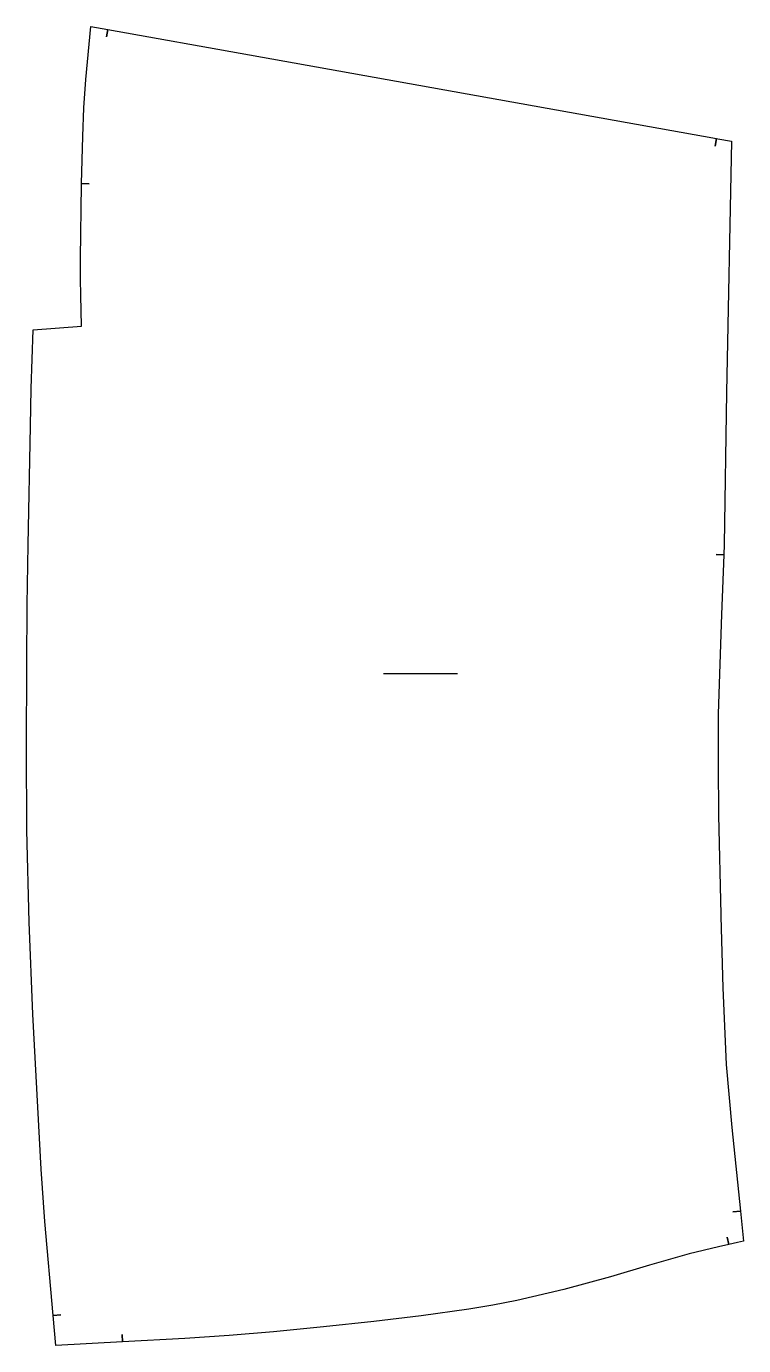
# Model space of a CAD drawing. Header units: inches. Extents: x 0 to 14.8, y 0 to 27.2.
import ezdxf

# ---------------------------------------------------------------- set-up
doc = ezdxf.new("R2010")
doc.units = ezdxf.units.IN

msp = doc.modelspace()

# ---------------------------------------------------------------- linework, layer by layer
at = {"layer": 'T001L001'}
for points in [[(0.607, 0), (0.552, 0.622), (0.709, 0.636), (0.552, 0.622), (0.382, 2.557), (0.306, 3.634), (0.134, 6.823), (0.057, 8.719), (0.008, 10.617), (0, 12.317), (0.006, 14.017), (0.019, 15.255), (0.038, 16.491), (0.088, 18.935), (0.101, 19.708), (0.137, 20.918), (1.134, 20.991), (1.121, 21.632), (1.111, 21.958), (1.111, 22.393), (1.134, 23.903), (1.135, 23.928), (1.292, 23.924), (1.135, 23.928), (1.159, 24.896), (1.186, 25.49), (1.227, 26.073), (1.326, 27.166), (1.676, 27.103), (1.648, 26.948), (1.676, 27.103), (4.593, 26.58), (14.208, 24.854), (14.18, 24.699), (14.208, 24.854), (14.238, 24.849), (14.516, 24.799), (14.412, 19.628), (14.366, 16.496), (14.362, 16.284), (14.205, 16.289), (14.362, 16.284), (14.311, 15.058), (14.245, 13.011), (14.241, 11.967), (14.251, 10.922), (14.298, 8.88), (14.299, 8.839), (14.339, 7.369), (14.411, 5.791), (14.523, 4.494), (14.702, 2.77), (14.546, 2.753), (14.702, 2.77), (14.767, 2.148), (14.644, 2.121), (14.462, 2.08), (14.427, 2.233), (14.462, 2.08), (14.249, 2.032), (13.645, 1.891), (12.831, 1.66), (12.024, 1.419), (11.546, 1.283), (11.068, 1.154), (10.096, 0.932), (9.602, 0.835), (9.107, 0.749), (8.131, 0.615), (7.152, 0.5), (6.12, 0.386), (5.088, 0.283), (4.174, 0.211), (3.26, 0.146), (1.98, 0.075), (1.972, 0.232), (1.98, 0.075), (0.607, 0)], [(7.352, 13.84), (8.877, 13.84)]]:
    msp.add_lwpolyline(points, dxfattribs=at)

doc.saveas('drawing.dxf')
